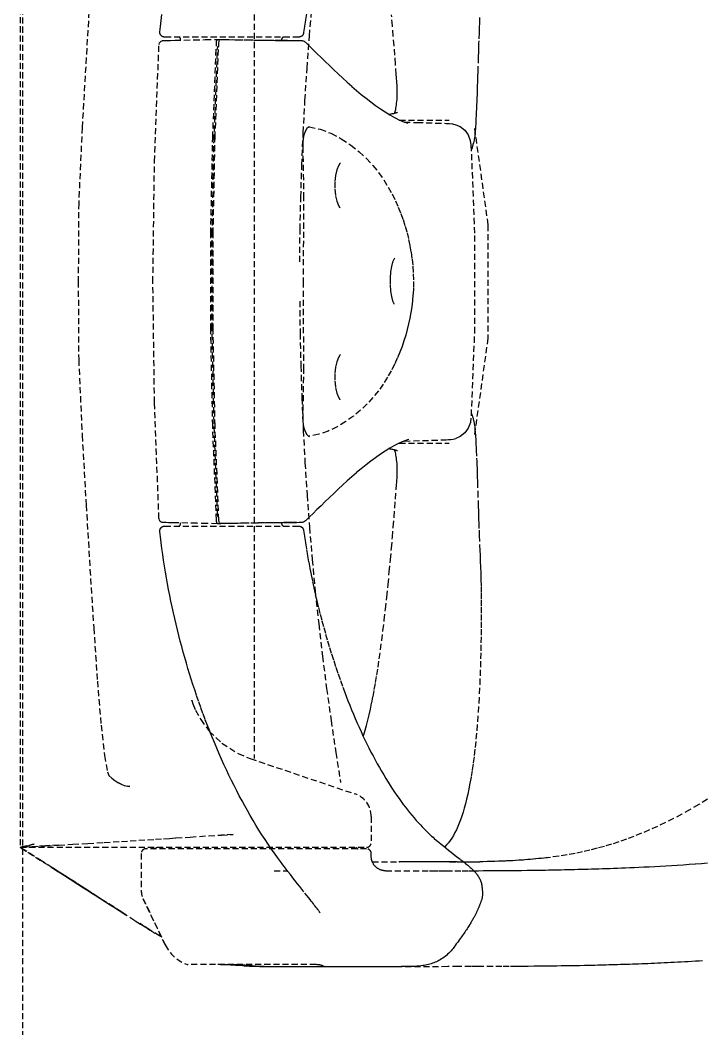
# Model space of a CAD drawing. Header units: millimetres. Extents: x 0 to 181737, y 0 to 59400.
# Drawn here: x 114964.3 to 115106.6, y 31051.6 to 31262 of the extents above; entities that cross this region are included whole.
import ezdxf

# ---------------------------------------------------------------- set-up
doc = ezdxf.new("R2010")
doc.units = ezdxf.units.MM
doc.header["$LTSCALE"] = 0.2
doc.linetypes.add('HIDDEN', pattern=[9.525, 6.35, -3.175])
doc.layers.add('A_什器', color=9, linetype='HIDDEN')

msp = doc.modelspace()

# ---------------------------------------------------------------- linework, layer by layer
at = {"layer": 'A_什器'}
for points in [[(114964.8, 31655), (114964.8, 29405), (117014.8, 29405), (117014.8, 31655)], [(114964.32, 31325.51), (114964.32, 31089.47)], [(115022.65, 31211.59), (115022.73, 31218.33), (115022.88, 31225.07), (115023.1, 31231.81), (115023.39, 31238.54), (115023.75, 31245.28), (115024.18, 31252.02), (115024.68, 31258.75), (115025.26, 31265.48), (115025.9, 31272.2), (115026.62, 31278.92), (115027.4, 31285.63), (115028.26, 31292.33), (115029.19, 31299.03), (115030.19, 31305.72), (115031.19, 31312.01)], [(115013.12, 31307), (115013.12, 31107.99)], [(114978.89, 31267.56), (114978.1, 31254.19), (114977.25, 31239.64), (114976.53, 31223.87), (114976.44, 31207.49), (114976.53, 31191.18), (114977.25, 31175.4), (114978.09, 31160.85), (114978.89, 31147.47), (114979.67, 31135.25), (114980.43, 31124.16), (114981.2, 31114.96), (114981.92, 31108.66), (114982.54, 31105.22), (114982.83, 31104.44), (114983.45, 31103.9), (114984.07, 31103.41), (114984.72, 31102.99), (114985.38, 31102.65), (114984.72, 31102.99)], [(115024.05, 31263.34), (115023.84, 31262.01), (115023.64, 31260.67), (115023.46, 31259.36), (115023.45, 31259.33), (115023.44, 31259.28), (115023.43, 31259.23), (115023.42, 31259.18), (115023.4, 31259.13), (115023.38, 31259.08), (115023.36, 31259.03), (115023.33, 31258.99), (115023.3, 31258.94), (115023.27, 31258.9), (115023.24, 31258.86), (115023.21, 31258.82), (115023.17, 31258.78), (115023.13, 31258.75), (115023.09, 31258.71), (115023.05, 31258.68), (115023.01, 31258.65), (115022.96, 31258.63), (115022.92, 31258.6), (115022.87, 31258.58), (115022.82, 31258.56), (115022.77, 31258.54), (115022.72, 31258.53), (115022.67, 31258.52), (115022.62, 31258.51), (115022.57, 31258.5), (115022.52, 31258.5), (115022.47, 31258.49), (114994.46, 31258.49), (114994.41, 31258.5), (114994.35, 31258.5), (114994.3, 31258.51), (114994.25, 31258.52), (114994.2, 31258.53), (114994.15, 31258.54), (114994.1, 31258.56), (114994.05, 31258.58), (114994, 31258.6), (114993.96, 31258.63), (114993.91, 31258.66), (114993.87, 31258.69), (114993.83, 31258.72), (114993.79, 31258.75), (114993.75, 31258.79), (114993.71, 31258.83), (114993.68, 31258.87), (114993.65, 31258.91), (114993.62, 31258.95), (114993.59, 31259), (114993.57, 31259.05), (114993.54, 31259.09), (114993.52, 31259.14), (114993.51, 31259.19), (114993.49, 31259.24), (114993.48, 31259.29), (114993.47, 31259.34), (114993.46, 31259.4), (114993.46, 31259.45), (114993.46, 31259.5), (114993.46, 31259.55), (114993.46, 31259.61), (114993.59, 31260.7), (114993.74, 31261.93), (114993.9, 31263.17)], [(115042.86, 31250.06), (115042.81, 31250.66), (115042.64, 31252.86), (115042.5, 31254.71), (115042.35, 31256.65), (115042.18, 31258.69), (115042, 31260.84), (115041.81, 31263.11)], [(115060.19, 31262.56), (115060.15, 31261.51), (115060.11, 31260.44), (115060.07, 31259.38), (115060.01, 31257.72), (115059.99, 31257.15), (115059.96, 31256.46), (115059.93, 31255.39), (115059.9, 31254.34), (115059.8, 31251.28), (115059.77, 31250.24), (115059.74, 31249.22), (115059.71, 31248.24), (115059.68, 31247.32), (115059.65, 31246.48), (115059.62, 31245.71), (115059.59, 31245.01), (115059.56, 31244.35), (115059.53, 31243.74), (115059.48, 31242.63), (115059.45, 31242.06), (115059.43, 31241.49), (115059.4, 31240.92), (115059.37, 31240.36), (115059.33, 31239.8)], [(114993.29, 31158.06), (114992.35, 31182.23), (114992.02, 31207.38), (114992.35, 31232.54), (114993.29, 31256.93)], [(114993.29, 31256.93), (114993.3, 31257), (114993.39, 31257.29), (114993.57, 31257.52), (114993.77, 31257.66), (114993.95, 31257.73), (114994.05, 31257.75), (114994.1, 31257.75), (114994.14, 31257.75), (114994.17, 31257.76), (114994.21, 31257.76), (114994.26, 31257.76), (114994.38, 31257.77), (114994.54, 31257.77), (114995.01, 31257.78), (114995.69, 31257.8), (114996.61, 31257.82), (114998.49, 31257.86), (115000.52, 31257.9), (115002.94, 31257.95), (115005.48, 31257.99)], [(115006.17, 31156.99), (115005.48, 31156.99), (115005.48, 31156.99), (115005.41, 31157.05), (115005.35, 31157.21), (115005.31, 31157.45), (115005.28, 31157.75), (115004.5, 31177.46), (115004.1, 31197.46), (115004.1, 31217.52), (115004.5, 31237.53), (115005.28, 31257.23), (115005.31, 31257.53), (115005.35, 31257.78), (115005.41, 31257.94), (115005.48, 31257.99), (115005.48, 31257.99), (115006.17, 31257.99)], [(115005.75, 31158.44), (115005.63, 31158.44), (115005.58, 31158.49), (115005.55, 31158.63), (115005.53, 31158.83), (115004.77, 31178.11), (115004.39, 31197.68), (115004.39, 31217.31), (115004.77, 31236.88), (115005.53, 31256.16), (115005.55, 31256.36), (115005.58, 31256.5), (115005.63, 31256.54), (115005.75, 31256.54)], [(115021.96, 31157.24), (115021.16, 31157.23), (115020.77, 31157.23), (115020.32, 31157.23), (115019.31, 31157.21), (115018.12, 31157.2), (115016.79, 31157.18), (115015.33, 31157.16), (115013.75, 31157.13), (115012.07, 31157.11), (115010.33, 31157.08), (115008.58, 31157.05), (115005.97, 31157), (115005.88, 31157.1), (115005.81, 31157.37), (115005.77, 31157.76), (115004.99, 31177.46), (115004.59, 31197.46), (115004.59, 31217.52), (115004.99, 31237.52), (115005.77, 31257.22), (115005.81, 31257.62), (115005.88, 31257.89), (115005.97, 31257.98), (115006.66, 31257.98), (115009.18, 31257.94), (115011.66, 31257.9), (115013.95, 31257.87), (115015.95, 31257.84), (115017.52, 31257.82), (115018.6, 31257.81), (115019.1, 31257.81), (115019.14, 31257.81)], [(115005.75, 31256.54), (115005.63, 31256.54)], [(115005.97, 31257.98), (115007.75, 31257.95), (115009.55, 31257.92), (115011.34, 31257.89), (115013.09, 31257.87), (115014.75, 31257.84), (115016.29, 31257.82), (115017.7, 31257.8), (115018.97, 31257.78), (115019.94, 31257.77), (115020.6, 31257.76), (115021.24, 31257.75), (115021.97, 31257.75)], [(115018.88, 31257.85), (115020.11, 31257.83), (115021.36, 31257.8), (115022.13, 31257.78), (115022.58, 31257.77), (115022.79, 31257.76), (115022.9, 31257.76), (115022.96, 31257.75), (115022.99, 31257.75), (115023.01, 31257.75), (115023.04, 31257.75), (115023.07, 31257.75), (115023.1, 31257.74), (115023.16, 31257.74), (115023.26, 31257.72), (115023.4, 31257.68), (115023.55, 31257.61), (115023.7, 31257.52), (115023.85, 31257.4)], [(115023.85, 31257.4), (115023.97, 31257.28), (115024.69, 31256.59), (115025.45, 31255.84), (115026.25, 31255.06), (115027.1, 31254.24), (115027.97, 31253.39), (115028.86, 31252.53), (115029.76, 31251.66), (115030.69, 31250.79), (115031.63, 31249.91), (115032.57, 31249.05), (115033.54, 31248.2), (115034.52, 31247.35), (115035.5, 31246.53), (115036.5, 31245.73), (115037.49, 31244.96), (115038.49, 31244.22), (115039.49, 31243.52), (115040.48, 31242.86), (115041.46, 31242.25), (115042.45, 31241.69), (115043.44, 31241.19), (115044.38, 31240.79), (115045.19, 31240.52)], [(115042.88, 31249.74), (115042.86, 31250.06)], [(115042.97, 31248.22), (115042.96, 31248.53), (115042.94, 31248.85), (115042.92, 31249.15), (115042.9, 31249.45), (115042.88, 31249.74)], [(115043.02, 31246.93), (115043.01, 31247.14), (115043, 31247.47), (115042.99, 31247.83), (115042.97, 31248.22)], [(115042.46, 31242.63), (115042.5, 31242.74), (115042.56, 31242.94), (115042.62, 31243.16), (115042.68, 31243.41), (115042.74, 31243.68), (115042.79, 31243.98), (115042.84, 31244.3), (115042.88, 31244.65), (115042.92, 31245.03), (115042.96, 31245.44), (115042.98, 31245.88), (115043, 31246.35), (115043.01, 31246.85), (115043.02, 31247.3)], [(115041.23, 31242.4), (115041.29, 31242.41), (115041.53, 31242.44), (115041.74, 31242.48), (115041.93, 31242.52), (115042.11, 31242.55), (115042.27, 31242.58), (115042.41, 31242.62), (115042.53, 31242.65), (115042.65, 31242.67), (115042.75, 31242.7), (115042.83, 31242.73)], [(115042.83, 31242.73), (115042.9, 31242.75)], [(115042.9, 31242.75), (115042.91, 31242.75), (115042.96, 31242.77), (115043.01, 31242.78), (115043.04, 31242.8), (115043.07, 31242.81), (115043.08, 31242.81), (115043.09, 31242.81)], [(115043.43, 31241.19), (115053.83, 31241.19)], [(115024.69, 31239.78), (115024.47, 31239.73), (115024.13, 31239.43), (115023.78, 31238.8), (115023.47, 31237.84), (115023.3, 31236.67), (115023.29, 31235.64)], [(115024.64, 31239.77), (115026.9, 31239.28), (115029.17, 31238.42), (115031.33, 31237.28), (115033.31, 31235.96), (115035.05, 31234.58), (115036.58, 31233.16), (115037.93, 31231.7), (115039.12, 31230.21), (115040.18, 31228.71), (115041.1, 31227.21), (115041.91, 31225.76), (115042.61, 31224.36), (115043.22, 31223.02), (115043.75, 31221.71), (115044.22, 31220.41), (115044.65, 31219.07), (115045.04, 31217.68), (115045.37, 31216.29), (115045.65, 31214.94), (115045.89, 31213.59), (115046.09, 31212.18), (115046.25, 31210.67), (115046.35, 31209.1), (115046.39, 31207.49), (115046.36, 31206.13), (115046.29, 31204.77), (115046.17, 31203.46), (115046.02, 31202.23), (115045.84, 31201.05), (115045.62, 31199.89), (115045.37, 31198.7), (115045.09, 31197.49), (115044.76, 31196.31), (115044.4, 31195.13), (115044, 31193.94), (115043.54, 31192.74), (115043.02, 31191.51), (115042.42, 31190.23), (115041.74, 31188.9), (115040.96, 31187.53), (115040.07, 31186.12), (115039.07, 31184.7), (115037.94, 31183.31), (115036.71, 31181.96), (115035.36, 31180.68), (115033.88, 31179.45), (115032.26, 31178.29), (115030.49, 31177.22), (115028.59, 31176.31), (115026.62, 31175.63), (115024.64, 31175.22)], [(115044.46, 31240.76), (115047.14, 31240.68), (115053.23, 31240.49)], [(115053.23, 31240.49), (115053.85, 31240.46), (115054.51, 31240.37), (115055.23, 31240.2)], [(115055.23, 31240.19), (115055.23, 31240.2)], [(115055.23, 31240.19), (115056.15, 31239.8), (115057.11, 31239.05), (115057.82, 31238.07), (115058.25, 31236.94), (115058.39, 31235.99)], [(115059.31, 31239.45), (115059.28, 31239.08), (115059.25, 31238.73), (115059.22, 31238.4), (115059.19, 31238.09), (115059.16, 31237.79), (115059.12, 31237.5), (115059.08, 31237.22), (115059.03, 31236.95), (115058.98, 31236.69), (115058.92, 31236.44), (115058.92, 31236.43)], [(115059.12, 31239.43), (115061.91, 31219.29), (115061.91, 31195.69), (115059.12, 31175.56)], [(115059.33, 31239.8), (115059.31, 31239.45)], [(115023.29, 31235.64), (115023.47, 31225.51), (115023.41, 31215.96), (115023.34, 31207.49), (115023.45, 31189.5), (115023.29, 31179.35)], [(115058.39, 31235.99), (115059.15, 31217.09), (115059.15, 31197.92), (115058.39, 31179)], [(115058.72, 31235.74), (115058.61, 31235.39), (115058.5, 31235.06), (115058.44, 31234.88)], [(115058.72, 31235.74), (115058.76, 31235.87), (115058.81, 31236.02), (115058.86, 31236.18), (115058.9, 31236.34), (115058.9, 31236.34)], [(115058.92, 31236.43), (115058.9, 31236.34)], [(115031.18, 31232.25), (115031.02, 31232.11), (115030.72, 31231.63), (115030.4, 31230.78), (115030.14, 31229.62), (115029.99, 31228.24), (115029.99, 31226.78), (115030.13, 31225.4), (115030.39, 31224.23), (115030.71, 31223.37), (115031.02, 31222.88), (115031.05, 31222.84)], [(115042.44, 31212.38), (115042.43, 31212.37), (115042.26, 31212.11), (115042.02, 31211.53), (115041.78, 31210.64), (115041.6, 31209.5), (115041.5, 31208.19), (115041.5, 31206.83), (115041.6, 31205.52), (115041.78, 31204.37), (115042.01, 31203.48), (115042.26, 31202.89), (115042.3, 31202.81)], [(115022.65, 31203.4), (115022.73, 31196.66), (115022.88, 31189.92), (115023.1, 31183.18), (115023.39, 31176.44), (115023.75, 31169.71), (115024.18, 31162.97), (115024.68, 31156.24), (115025.26, 31149.51), (115025.9, 31142.79), (115026.62, 31136.07), (115027.4, 31129.36), (115028.26, 31122.65), (115029.19, 31115.96), (115030.19, 31109.27), (115031.19, 31102.98)], [(115031.18, 31192.25), (115031.02, 31192.11), (115030.72, 31191.63), (115030.4, 31190.78), (115030.14, 31189.62), (115029.99, 31188.24), (115029.99, 31186.78), (115030.13, 31185.4), (115030.39, 31184.23), (115030.71, 31183.37), (115031.02, 31182.88), (115031.05, 31182.84)], [(115023.29, 31179.35), (115023.3, 31178.33), (115023.47, 31177.16), (115023.77, 31176.2), (115024.13, 31175.57), (115024.47, 31175.26), (115024.69, 31175.21)], [(115058.39, 31179), (115058.26, 31178.07), (115057.83, 31176.93), (115057.12, 31175.95), (115056.16, 31175.19), (115055.23, 31174.79)], [(115058.44, 31180.11), (115058.52, 31179.87), (115058.61, 31179.6), (115058.72, 31179.25), (115058.76, 31179.12), (115058.81, 31178.97), (115058.86, 31178.81), (115058.9, 31178.64), (115058.9, 31178.64), (115058.92, 31178.56)], [(115058.92, 31178.56), (115058.92, 31178.54), (115058.98, 31178.3), (115059.03, 31178.03), (115059.08, 31177.76), (115059.12, 31177.49), (115059.16, 31177.2), (115059.19, 31176.9), (115059.22, 31176.58), (115059.25, 31176.25), (115059.28, 31175.9), (115059.31, 31175.54)], [(115045.45, 31174.53), (115045.14, 31174.45), (115044.36, 31174.19), (115043.42, 31173.79), (115042.43, 31173.29), (115041.45, 31172.73), (115040.47, 31172.12), (115039.48, 31171.46), (115038.48, 31170.76), (115037.48, 31170.02), (115036.49, 31169.25), (115035.49, 31168.45), (115034.51, 31167.63), (115033.53, 31166.78), (115032.56, 31165.93), (115031.62, 31165.07), (115030.68, 31164.2), (115029.76, 31163.32), (115028.85, 31162.45), (115027.96, 31161.59), (115027.1, 31160.75), (115026.25, 31159.93), (115025.44, 31159.15), (115024.69, 31158.4), (115023.97, 31157.71), (115023.85, 31157.59)], [(115044.46, 31174.22), (115053.23, 31174.49)], [(115059.33, 31175.19), (115059.37, 31174.63), (115059.4, 31174.07), (115059.43, 31173.5), (115059.45, 31172.93), (115059.48, 31172.36), (115059.56, 31170.64), (115059.59, 31169.98), (115059.62, 31169.27), (115059.65, 31168.51), (115059.68, 31167.67), (115059.71, 31166.75), (115059.74, 31165.77), (115059.8, 31163.7), (115059.9, 31160.65), (115059.93, 31159.6), (115059.96, 31158.52), (115059.99, 31157.83), (115060.01, 31157.27), (115060.07, 31155.61), (115060.11, 31154.54), (115060.19, 31152.42), (115060.23, 31151.44), (115060.28, 31150.36), (115060.33, 31149.19), (115060.38, 31147.94), (115060.43, 31146.65), (115060.46, 31145.31), (115060.49, 31143.92), (115060.52, 31142.5), (115060.53, 31141.05), (115060.54, 31139.57), (115060.54, 31138.07), (115060.53, 31136.54), (115060.52, 31134.98), (115060.5, 31133.38), (115060.47, 31131.74), (115060.44, 31130.06), (115060.39, 31128.33), (115060.33, 31126.54), (115060.26, 31124.67), (115060.18, 31122.74), (115060.08, 31120.79), (115059.97, 31118.85), (115059.84, 31116.94), (115059.7, 31115.08), (115059.55, 31113.29), (115059.39, 31111.57), (115059.21, 31109.93), (115059.03, 31108.39), (115058.83, 31106.91), (115058.62, 31105.5), (115058.41, 31104.15), (115058.18, 31102.89), (115057.95, 31101.7), (115057.72, 31100.59), (115057.48, 31099.54), (115057.23, 31098.57), (115056.99, 31097.66), (115056.73, 31096.8), (115056.48, 31095.99), (115056.21, 31095.23), (115055.93, 31094.51), (115055.65, 31093.82), (115055.36, 31093.17), (115055.05, 31092.56), (115054.73, 31091.98), (115054.39, 31091.43), (115054.04, 31090.91), (115053.68, 31090.43), (115053.31, 31089.99), (115052.92, 31089.58), (115052.89, 31089.54)], [(115053.23, 31174.49), (115053.69, 31174.52), (115054.17, 31174.57), (115054.68, 31174.65), (115055.23, 31174.79)], [(115055.23, 31174.79), (115055.23, 31174.79)], [(115059.31, 31175.54), (115059.33, 31175.19)], [(115042.83, 31172.26), (115042.75, 31172.29), (115042.65, 31172.31), (115042.53, 31172.34), (115042.41, 31172.37), (115042.27, 31172.4), (115042.11, 31172.44), (115041.93, 31172.47), (115041.74, 31172.51), (115041.53, 31172.54), (115041.29, 31172.58), (115041.23, 31172.59)], [(115043.02, 31167.68), (115043.01, 31168.14), (115043, 31168.64), (115042.98, 31169.11), (115042.96, 31169.55), (115042.92, 31169.96), (115042.88, 31170.34), (115042.84, 31170.69), (115042.79, 31171.01), (115042.74, 31171.3), (115042.68, 31171.58), (115042.62, 31171.82), (115042.56, 31172.05), (115042.5, 31172.24), (115042.46, 31172.36)], [(115042.9, 31172.24), (115042.83, 31172.26)], [(115043.09, 31172.17), (115043.09, 31172.17), (115043.08, 31172.18), (115043.07, 31172.18), (115043.04, 31172.19), (115043.01, 31172.2), (115042.96, 31172.22), (115042.91, 31172.24), (115042.9, 31172.24)], [(115043.43, 31173.79), (115053.83, 31173.79)], [(115042.97, 31166.77), (115042.99, 31167.16), (115043, 31167.52), (115043.01, 31167.85), (115043.02, 31168.05)], [(115042.88, 31165.24), (115042.9, 31165.53), (115042.92, 31165.83), (115042.94, 31166.14), (115042.96, 31166.45), (115042.97, 31166.77)], [(115035.9, 31112.65), (115036, 31112.96), (115036.28, 31113.91), (115036.56, 31114.93), (115036.84, 31116), (115037.12, 31117.14), (115037.39, 31118.34), (115037.67, 31119.62), (115037.95, 31120.97), (115038.22, 31122.39), (115038.48, 31123.86), (115038.74, 31125.41), (115038.99, 31127.05), (115039.25, 31128.81), (115039.51, 31130.67), (115039.76, 31132.62), (115040.02, 31134.67), (115040.28, 31136.85), (115040.54, 31139.18), (115040.82, 31141.7), (115041.09, 31144.33), (115041.35, 31146.96), (115041.59, 31149.49), (115041.81, 31151.88), (115042, 31154.15), (115042.18, 31156.3), (115042.35, 31158.34), (115042.5, 31160.28), (115042.64, 31162.12), (115042.81, 31164.33), (115042.86, 31164.93)], [(115042.86, 31164.93), (115042.88, 31165.24)], [(115005.48, 31156.99), (115003.33, 31157.03), (115001.18, 31157.07), (114999.32, 31157.11), (114996.97, 31157.16), (114995.9, 31157.18), (114995.25, 31157.2), (114994.77, 31157.21), (114994.51, 31157.22), (114994.32, 31157.22), (114994.22, 31157.23), (114994.19, 31157.23), (114994.15, 31157.23), (114994.12, 31157.23), (114994.09, 31157.24), (114994.04, 31157.24), (114993.94, 31157.26), (114993.76, 31157.33), (114993.55, 31157.48), (114993.39, 31157.71), (114993.3, 31158), (114993.29, 31158.06)], [(115005.75, 31158.45), (115005.63, 31158.44)], [(115019.14, 31157.18), (115019.1, 31157.18), (115018.6, 31157.18), (115017.52, 31157.17), (115015.95, 31157.15), (115013.95, 31157.12), (115011.66, 31157.09), (115009.18, 31157.05), (115006.66, 31157), (115005.97, 31157)], [(115023.85, 31157.59), (115023.81, 31157.56), (115023.64, 31157.43), (115023.47, 31157.34), (115023.3, 31157.28), (115023.18, 31157.26), (115023.11, 31157.25), (115023.07, 31157.24), (115023.04, 31157.24), (115023.02, 31157.24), (115022.99, 31157.24), (115022.97, 31157.23), (115022.94, 31157.23), (115022.87, 31157.23), (115022.76, 31157.23), (115022.55, 31157.22), (115021.99, 31157.2), (115020.63, 31157.17), (115018.88, 31157.14)], [(115018.65, 31086.5), (115018.01, 31087.36), (115017.37, 31088.26), (115016.72, 31089.19), (115016.07, 31090.14), (115015.42, 31091.11), (115014.78, 31092.1), (115014.15, 31093.1), (115013.53, 31094.1), (115012.93, 31095.11), (115012.33, 31096.12), (115011.75, 31097.14), (115011.18, 31098.17), (115010.61, 31099.2), (115010.05, 31100.25), (115009.5, 31101.3), (115008.96, 31102.36), (115008.43, 31103.43), (115007.89, 31104.52), (115007.37, 31105.62), (115006.85, 31106.74), (115006.34, 31107.87), (115005.83, 31109.01), (115005.33, 31110.16), (115004.84, 31111.32), (115004.35, 31112.5), (115003.87, 31113.7), (115003.4, 31114.91), (115002.92, 31116.14), (115002.46, 31117.39), (115002, 31118.65), (115001.55, 31119.94), (115001.1, 31121.23), (115000.74, 31122.31), (115000.38, 31123.42), (115000.02, 31124.53), (114999.68, 31125.65), (114999.33, 31126.77), (114999, 31127.91), (114998.67, 31129.05), (114998.35, 31130.2), (114998.03, 31131.36), (114997.73, 31132.52), (114997.42, 31133.69), (114997.13, 31134.87), (114996.85, 31136.05), (114996.57, 31137.24), (114996.3, 31138.43), (114996.04, 31139.63), (114995.78, 31140.83), (114995.54, 31142.03), (114995.3, 31143.24), (114995.08, 31144.46), (114994.86, 31145.68), (114994.65, 31146.9), (114994.45, 31148.13), (114994.26, 31149.36), (114994.08, 31150.59), (114993.9, 31151.82), (114993.74, 31153.05), (114993.59, 31154.28), (114993.46, 31155.38), (114993.46, 31155.43), (114993.46, 31155.48), (114993.46, 31155.54), (114993.46, 31155.59), (114993.47, 31155.64), (114993.48, 31155.69), (114993.49, 31155.74), (114993.51, 31155.8), (114993.52, 31155.84), (114993.54, 31155.89), (114993.57, 31155.94), (114993.59, 31155.99), (114993.62, 31156.03), (114993.65, 31156.08), (114993.68, 31156.12), (114993.71, 31156.16), (114993.75, 31156.2), (114993.79, 31156.23), (114993.83, 31156.27), (114993.87, 31156.3), (114993.91, 31156.33), (114993.96, 31156.36), (114994, 31156.38), (114994.05, 31156.4), (114994.1, 31156.43), (114994.15, 31156.44), (114994.2, 31156.46), (114994.25, 31156.47), (114994.3, 31156.48), (114994.35, 31156.49), (114994.41, 31156.49), (114994.46, 31156.49), (115022.47, 31156.49), (115022.52, 31156.49), (115022.57, 31156.49), (115022.62, 31156.48), (115022.67, 31156.47), (115022.73, 31156.46), (115022.77, 31156.44), (115022.82, 31156.43), (115022.87, 31156.41), (115022.92, 31156.38), (115022.96, 31156.36), (115023.01, 31156.33), (115023.05, 31156.3), (115023.09, 31156.27), (115023.13, 31156.24), (115023.17, 31156.2), (115023.21, 31156.17), (115023.24, 31156.13), (115023.27, 31156.09), (115023.3, 31156.04), (115023.33, 31156), (115023.36, 31155.95), (115023.38, 31155.91), (115023.4, 31155.86), (115023.42, 31155.81), (115023.43, 31155.76), (115023.44, 31155.71), (115023.45, 31155.66), (115023.46, 31155.63), (115023.64, 31154.31), (115023.84, 31152.98), (115024.05, 31151.64), (115024.28, 31150.31), (115024.52, 31148.98), (115024.77, 31147.64), (115025.03, 31146.3), (115025.31, 31144.95), (115025.6, 31143.59), (115025.91, 31142.23), (115026.23, 31140.87), (115026.57, 31139.5), (115026.92, 31138.12), (115027.28, 31136.74), (115027.66, 31135.36), (115028.05, 31133.98), (115028.46, 31132.59), (115028.87, 31131.2), (115029.3, 31129.82), (115029.75, 31128.43), (115030.21, 31127.04), (115030.67, 31125.66), (115031.16, 31124.28), (115031.64, 31122.92), (115032, 31121.96), (115032.36, 31121), (115032.72, 31120.05), (115033.09, 31119.11), (115033.47, 31118.17), (115033.86, 31117.25), (115034.24, 31116.33), (115034.64, 31115.42), (115035.04, 31114.53), (115035.44, 31113.64), (115035.85, 31112.76), (115036.26, 31111.9), (115036.67, 31111.05), (115037.09, 31110.21), (115037.52, 31109.37), (115037.95, 31108.55), (115038.38, 31107.73), (115038.83, 31106.93), (115039.27, 31106.14), (115039.72, 31105.36), (115040.17, 31104.59), (115040.62, 31103.84), (115041.08, 31103.09), (115041.54, 31102.36), (115042, 31101.65), (115042.46, 31100.96), (115042.92, 31100.29), (115043.37, 31099.65), (115043.82, 31099.03), (115044.26, 31098.43), (115044.7, 31097.85), (115045.13, 31097.28), (115045.58, 31096.73), (115046.03, 31096.18), (115046.5, 31095.63), (115046.98, 31095.08), (115047.49, 31094.52)], [(115000.16, 31120.11), (115000.14, 31120.21), (115000.16, 31120.13), (115000.38, 31119.43), (115000.93, 31118.1), (115001.99, 31116.14), (115003.8, 31113.68), (115006.43, 31111.18), (115009.8, 31109.05), (115012.34, 31107.99)], [(115012.34, 31107.99), (115034.18, 31100.64)], [(114982.54, 31105.22), (114982.83, 31104.44)], [(114985.38, 31102.65), (114986.05, 31102.4), (114986.75, 31102.24), (114987.22, 31102.2), (114986.75, 31102.24)], [(114987.22, 31102.2), (114987.23, 31102.2), (114987.22, 31102.2)], [(115107.74, 31099.5), (115105.93, 31098.4), (115104.15, 31097.37), (115102.39, 31096.4), (115100.66, 31095.49), (115098.96, 31094.64), (115097.28, 31093.85), (115095.63, 31093.11), (115094, 31092.42), (115092.4, 31091.78), (115090.82, 31091.19), (115089.26, 31090.64), (115087.73, 31090.15), (115086.22, 31089.69), (115084.72, 31089.28), (115083.22, 31088.9), (115081.69, 31088.55), (115080.11, 31088.22), (115078.47, 31087.92), (115076.76, 31087.65), (115074.98, 31087.4), (115073.13, 31087.18), (115071.2, 31086.99), (115069.18, 31086.83), (115067.08, 31086.7), (115064.89, 31086.6), (115062.61, 31086.52), (115060.25, 31086.48)], [(115047.49, 31094.52), (115047.84, 31094.15), (115048.19, 31093.77), (115048.54, 31093.41), (115048.89, 31093.07), (115049.22, 31092.74), (115049.55, 31092.42), (115049.87, 31092.13), (115050.17, 31091.85), (115050.47, 31091.58), (115050.72, 31091.36)], [(114972.34, 31089.95), (114969.6, 31089.79), (114966.82, 31089.62), (114964.46, 31089.5), (114966.82, 31089.62), (114969.6, 31089.79), (114972.34, 31089.95), (114975.29, 31090.12), (114978.45, 31090.3), (114981.82, 31090.5), (114985.44, 31090.72), (114987.25, 31090.84), (114989.05, 31090.95), (114990.91, 31091.07), (114992.53, 31091.17), (114994.2, 31091.28), (114995.5, 31091.36), (114996.83, 31091.45), (114999.81, 31091.64), (115003.65, 31091.9), (115006.33, 31092.04), (115008.79, 31092.14), (115006.33, 31092.04)], [(114992.53, 31091.17), (114994.2, 31091.28), (114995.5, 31091.36), (114996.83, 31091.45), (114999.81, 31091.64), (115003.65, 31091.9)], [(114965.73, 31089.81), (114965.07, 31089.65), (114964.32, 31089.47), (114965.07, 31089.65), (114965.73, 31089.81), (114966.34, 31089.95), (114966.84, 31090.07), (114967.24, 31090.16), (114966.84, 31090.07), (114966.34, 31089.95)], [(114975.29, 31090.12), (114978.45, 31090.3), (114981.82, 31090.5), (114985.44, 31090.72), (114987.25, 31090.84), (114989.05, 31090.95)], [(115050.72, 31091.36), (115051.13, 31091), (115051.66, 31090.56), (115052.17, 31090.13), (115052.69, 31089.7), (115053.21, 31089.28), (115053.73, 31088.87), (115054.23, 31088.48), (115054.69, 31088.12), (115055.12, 31087.79), (115056.18, 31086.97), (115056.48, 31086.74), (115056.76, 31086.52), (115057.03, 31086.31), (115057.27, 31086.12), (115057.49, 31085.93), (115057.7, 31085.76), (115057.9, 31085.6), (115058.08, 31085.44), (115058.25, 31085.29), (115058.41, 31085.14), (115058.57, 31085), (115058.71, 31084.86), (115058.85, 31084.72), (115058.99, 31084.58), (115059.12, 31084.44), (115059.24, 31084.3), (115059.37, 31084.16), (115059.49, 31084.02), (115059.6, 31083.87), (115059.71, 31083.72), (115059.82, 31083.57), (115059.93, 31083.41), (115060.03, 31083.24), (115060.12, 31083.08), (115060.21, 31082.91), (115060.29, 31082.73), (115060.36, 31082.55), (115060.43, 31082.36), (115060.5, 31082.17), (115060.55, 31081.98), (115060.6, 31081.78), (115060.63, 31081.57), (115060.65, 31081.49), (115060.66, 31081.38), (115060.67, 31081.29), (115060.68, 31081.2), (115060.7, 31081.12), (115060.71, 31081.03), (115060.71, 31080.95), (115060.72, 31080.86), (115060.73, 31080.78), (115060.74, 31080.7), (115060.75, 31080.61), (115060.75, 31080.53), (115060.76, 31080.44), (115060.77, 31080.36), (115060.77, 31080.27), (115060.78, 31080.18), (115060.78, 31080.09), (115060.79, 31080), (115060.79, 31079.95)], [(114964.34, 31089.5), (114964.32, 31089.49), (115036.58, 31089.49)], [(114965.92, 31088.47), (114971.13, 31085.15), (114972.26, 31084.43), (114971.13, 31085.15), (114968.95, 31086.54), (114964.47, 31089.4), (114966.06, 31088.38)], [(114964.77, 31089.58), (114964.83, 31089.59), (114964.83, 31089.58), (114964.75, 31089.57)], [(115026.91, 31075.82), (115026.91, 31075.83), (115026.9, 31075.84), (115026.89, 31075.85), (115026.87, 31075.88), (115026.85, 31075.91), (115026.83, 31075.94), (115026.79, 31075.99), (115026.75, 31076.05), (115026.7, 31076.12), (115026.64, 31076.21), (115026.57, 31076.31), (115026.48, 31076.42), (115026.39, 31076.55), (115026.28, 31076.7), (115026.16, 31076.86), (115026.02, 31077.04), (115025.86, 31077.24), (115025.69, 31077.46), (115025.51, 31077.7), (115025.3, 31077.96), (115025.06, 31078.26), (115024.81, 31078.58), (115024.53, 31078.93), (115023.5, 31080.22), (115023.09, 31080.73), (115022.66, 31081.29), (115022.19, 31081.88), (115021.71, 31082.49), (115021.21, 31083.13), (115020.7, 31083.79), (115020.19, 31084.46), (115019.67, 31085.14), (115019.16, 31085.82), (115018.65, 31086.5)], [(115037.79, 31086.49), (115043.55, 31086.49)], [(115054.09, 31086.44), (115052.73, 31086.45), (115051.91, 31086.45), (115050.78, 31086.46), (115049.59, 31086.47), (115049.28, 31086.47), (115048.66, 31086.47), (115047.01, 31086.48), (115045.95, 31086.49), (115045.21, 31086.49), (115044.43, 31086.49), (115043.32, 31086.49)], [(115053.57, 31086.45), (115052.72, 31086.45), (115052.13, 31086.45), (115051.53, 31086.46), (115047.22, 31086.48), (115046.59, 31086.48), (115045.95, 31086.49), (115045.32, 31086.49), (115044.69, 31086.49), (115044.02, 31086.49)], [(115049.72, 31084.59), (115052.01, 31084.6), (115053.29, 31084.6), (115055.03, 31084.6), (115056.56, 31084.61), (115057.95, 31084.61), (115058.94, 31084.62), (115059.95, 31084.62), (115061, 31084.63), (115062.07, 31084.63), (115063.16, 31084.64), (115064.28, 31084.65), (115065.41, 31084.66), (115066.56, 31084.67), (115067.73, 31084.68), (115068.92, 31084.69), (115070.14, 31084.71), (115070.76, 31084.72), (115071.38, 31084.72), (115072.01, 31084.73), (115072.64, 31084.74), (115073.28, 31084.75), (115073.92, 31084.76), (115074.57, 31084.77), (115075.22, 31084.78), (115075.88, 31084.8), (115076.55, 31084.81), (115077.22, 31084.82), (115077.89, 31084.84), (115078.57, 31084.85), (115079.26, 31084.87), (115079.96, 31084.88), (115080.66, 31084.9), (115081.37, 31084.92), (115082.09, 31084.94), (115082.82, 31084.96), (115083.56, 31084.98), (115084.3, 31085), (115085.05, 31085.02), (115085.8, 31085.05), (115086.56, 31085.07), (115087.34, 31085.1), (115088.13, 31085.13), (115088.95, 31085.16), (115089.78, 31085.19), (115090.64, 31085.22), (115091.52, 31085.26), (115092.44, 31085.3), (115093.43, 31085.34), (115094.49, 31085.39), (115095.59, 31085.45), (115096.72, 31085.51), (115097.87, 31085.57), (115099.04, 31085.63), (115100.23, 31085.7), (115101.44, 31085.78), (115102.68, 31085.86), (115103.93, 31085.95), (115105.21, 31086.04), (115106.5, 31086.13), (115107.82, 31086.24)], [(115055.49, 31086.44), (115054.62, 31086.44), (115053.57, 31086.45)], [(115053.93, 31086.45), (115055.49, 31086.44), (115056.76, 31086.44), (115057.97, 31086.45), (115059.1, 31086.46), (115059.49, 31086.46), (115059.87, 31086.47), (115060.25, 31086.48)], [(115074.62, 31087.38), (115074.11, 31087.31), (115073.58, 31087.25), (115073.05, 31087.19), (115072.5, 31087.13), (115071.95, 31087.08), (115071.38, 31087.02), (115070.81, 31086.97), (115070.22, 31086.92), (115069.62, 31086.88), (115069.01, 31086.83), (115068.35, 31086.79), (115067.68, 31086.74), (115067, 31086.7), (115066.3, 31086.67), (115065.58, 31086.63), (115064.85, 31086.6), (115064.1, 31086.57), (115063.34, 31086.55), (115062.56, 31086.53), (115061.76, 31086.51), (115060.94, 31086.49), (115060.25, 31086.48)], [(114979.28, 31079.96), (114977.54, 31081.07), (114973.56, 31083.6), (114972.26, 31084.43), (114973.56, 31083.6), (114977.54, 31081.07), (114979.28, 31079.96), (114981.21, 31078.72), (114983.36, 31077.34), (114985.57, 31075.92), (114988.33, 31074.16), (114990.75, 31072.67), (114992.93, 31071.4), (114993.71, 31071)], [(114978.75, 31080.29), (114976.38, 31081.81), (114974.17, 31083.21), (114972.92, 31084.01), (114979.01, 31080.13)], [(114973.56, 31083.6), (114985.52, 31075.98), (114973.56, 31083.6)], [(115017.29, 31084.59), (115020.08, 31084.59)], [(115040.58, 31084.59), (115050.42, 31084.59), (115051.44, 31084.59)], [(115048.23, 31084.59), (115048.77, 31084.59)], [(114974.81, 31082.81), (114974.37, 31083.08)], [(114980.81, 31078.98), (114975.21, 31082.55), (114980.81, 31078.98)], [(114978.15, 31080.67), (114977.49, 31081.1)], [(114978.81, 31080.25), (114978.67, 31080.34)], [(114979.81, 31079.62), (114979.52, 31079.8)], [(114980.42, 31079.23), (114980.41, 31079.23)], [(114980.45, 31079.21), (114980.44, 31079.22)], [(115060.79, 31079.95), (115060.79, 31079.82), (115060.79, 31079.68), (115060.78, 31079.53), (115060.77, 31079.38), (115060.75, 31079.22), (115060.73, 31079.07), (115060.7, 31078.92), (115060.66, 31078.77), (115060.62, 31078.62), (115060.58, 31078.5)], [(114985.51, 31075.96), (114980.96, 31078.89), (114985.51, 31075.96)], [(114981.21, 31078.72), (114983.36, 31077.34), (114985.57, 31075.92), (114988.33, 31074.16), (114990.75, 31072.67), (114992.93, 31071.4)], [(114994.6, 31069.13), (114989.97, 31078.77)], [(115060.58, 31078.5), (115060.54, 31078.4), (115060.5, 31078.27), (115060.46, 31078.15), (115060.42, 31078.03), (115060.37, 31077.91), (115060.33, 31077.79), (115060.28, 31077.67), (115060.24, 31077.56), (115060.19, 31077.44), (115060.14, 31077.32), (115060.1, 31077.2), (115060.05, 31077.08), (115060, 31076.97), (115059.95, 31076.85), (115059.9, 31076.73), (115059.84, 31076.61), (115059.79, 31076.49), (115059.74, 31076.37), (115059.68, 31076.25), (115059.62, 31076.12), (115059.57, 31076), (115059.51, 31075.87), (115059.45, 31075.75), (115059.38, 31075.62), (115059.32, 31075.49), (115059.25, 31075.35), (115059.17, 31075.21), (115059.1, 31075.06), (115059.02, 31074.91), (115058.93, 31074.76), (115058.85, 31074.61), (115058.76, 31074.45), (115058.67, 31074.28), (115058.57, 31074.11), (115058.46, 31073.94), (115058.36, 31073.75), (115058.24, 31073.56), (115058.12, 31073.37), (115057.99, 31073.16), (115057.86, 31072.95), (115057.72, 31072.74), (115057.58, 31072.52), (115057.43, 31072.29), (115057.27, 31072.06), (115057.11, 31071.82), (115056.94, 31071.57), (115056.76, 31071.32), (115056.58, 31071.06), (115056.39, 31070.79), (115056.2, 31070.52), (115056, 31070.24), (115055.78, 31069.95), (115055.56, 31069.65), (115055.33, 31069.33), (115055.08, 31068.99), (115054.65, 31068.42)], [(114984.44, 31076.66), (114986.37, 31075.43), (114984.44, 31076.66)], [(115054.65, 31068.42), (115054.46, 31068.17), (115054.23, 31067.9), (115054, 31067.65), (115053.77, 31067.41), (115053.52, 31067.18), (115053.27, 31066.96), (115053.02, 31066.75), (115052.76, 31066.56), (115052.5, 31066.38), (115052.24, 31066.21), (115051.97, 31066.05), (115051.7, 31065.9), (115051.44, 31065.76), (115051.17, 31065.63), (115050.9, 31065.52), (115050.63, 31065.41), (115050.35, 31065.31), (115050.07, 31065.21), (115049.79, 31065.13), (115049.5, 31065.05), (115049.21, 31064.98), (115048.92, 31064.92), (115048.62, 31064.86), (115048.31, 31064.81), (115048.01, 31064.77), (115047.71, 31064.73), (115047.41, 31064.7), (115047.11, 31064.68), (115046.8, 31064.66), (115046.5, 31064.64), (115046.18, 31064.63), (115045.86, 31064.62), (115045.52, 31064.61), (115045.15, 31064.6), (115044.75, 31064.6), (115044.31, 31064.6), (115043.83, 31064.6), (115043.35, 31064.59), (115015.55, 31064.59)], [(115027.63, 31064.64), (115027.62, 31064.64), (115027.61, 31064.65), (115027.6, 31064.65), (115027.59, 31064.66), (115027.58, 31064.66), (115027.58, 31064.66), (115027.57, 31064.67), (115027.57, 31064.67), (115027.56, 31064.67), (115027.56, 31064.67), (115027.56, 31064.68), (115027.55, 31064.68), (115027.55, 31064.68), (115027.55, 31064.68), (115027.55, 31064.68), (115027.54, 31064.69), (115027.54, 31064.69), (115027.53, 31064.69), (115027.53, 31064.7), (115027.53, 31064.7), (115027.52, 31064.7), (115027.52, 31064.7), (115027.52, 31064.7), (115027.51, 31064.71), (115027.51, 31064.71), (115027.51, 31064.71), (115027.51, 31064.71), (115027.5, 31064.71), (115027.5, 31064.72), (115027.5, 31064.72), (115027.49, 31064.72), (115027.49, 31064.72), (115027.48, 31064.73), (115027.48, 31064.73), (115027.47, 31064.73), (115027.47, 31064.73), (115027.46, 31064.74), (115027.46, 31064.74), (115027.45, 31064.74), (115027.44, 31064.75), (115027.44, 31064.75), (115027.43, 31064.76), (115027.42, 31064.76), (115027.41, 31064.76), (115027.4, 31064.77), (115027.4, 31064.77), (115027.39, 31064.78), (115027.38, 31064.78), (115027.37, 31064.79), (115027.36, 31064.79), (115027.35, 31064.8), (115027.33, 31064.8), (115027.32, 31064.81), (115027.31, 31064.81), (115027.29, 31064.82), (115027.29, 31064.82), (115027.28, 31064.82), (115027.27, 31064.83), (115027.26, 31064.83), (115027.25, 31064.83), (115027.24, 31064.84), (115027.24, 31064.84), (115027.23, 31064.84), (115027.22, 31064.85), (115027.21, 31064.85), (115027.2, 31064.85), (115027.19, 31064.86), (115027.18, 31064.86), (115027.17, 31064.87), (115027.16, 31064.87), (115027.15, 31064.87), (115027.13, 31064.88), (115027.12, 31064.88), (115027.11, 31064.88), (115027.1, 31064.89), (115027.09, 31064.89), (115027.07, 31064.89), (115027.06, 31064.9), (115027.05, 31064.9), (115027.03, 31064.91), (115027.02, 31064.91), (115027.01, 31064.91), (115026.99, 31064.92), (115026.98, 31064.92), (115026.96, 31064.92), (115026.95, 31064.93), (115026.93, 31064.93), (115026.92, 31064.94), (115026.9, 31064.94), (115026.88, 31064.94), (115026.87, 31064.95), (115026.85, 31064.95), (115026.83, 31064.95), (115026.81, 31064.96), (115026.79, 31064.96), (115026.77, 31064.96), (115026.75, 31064.97), (115026.73, 31064.97), (115026.71, 31064.97), (115026.69, 31064.98), (115026.67, 31064.98), (115026.65, 31064.98), (115026.63, 31064.98), (115026.6, 31064.99), (115026.58, 31064.99), (115026.55, 31064.99), (115026.53, 31065), (115026.5, 31065), (115026.4, 31065.01), (115026.29, 31065.01), (115026.17, 31065.02), (115026.05, 31065.02), (114999.33, 31065.02)], [(115014.33, 31064.59), (115013.99, 31064.6), (115013.63, 31064.6), (115013.27, 31064.61), (115012.9, 31064.63), (115012.53, 31064.64), (115012.17, 31064.66), (115011.8, 31064.68), (115011.43, 31064.71), (115011.06, 31064.73), (115010.69, 31064.76), (115009.61, 31064.84), (115009.25, 31064.86), (115008.9, 31064.89), (115008.56, 31064.91), (115008.22, 31064.93), (115007.88, 31064.95), (115007.56, 31064.97), (115007.23, 31064.98), (115006.91, 31064.99), (115006.61, 31065), (115006.35, 31065.01), (115006.09, 31065.01), (115005.82, 31065.02), (115005.57, 31065.02)], [(115015.55, 31064.59), (115015.24, 31064.6), (115014.9, 31064.61), (115014.55, 31064.62), (115014.19, 31064.64), (115013.83, 31064.66), (115013.46, 31064.69), (115013.09, 31064.72), (115012.71, 31064.75), (115011.97, 31064.82), (115011.6, 31064.85), (115011.23, 31064.89), (115010.88, 31064.91), (115010.53, 31064.94), (115010.19, 31064.96), (115009.85, 31064.98), (115009.53, 31065), (115009.27, 31065.01), (115009.01, 31065.01), (115008.75, 31065.02), (115008.5, 31065.02)], [(115106.73, 31065.82), (115105.97, 31065.77), (115105.21, 31065.72), (115104.47, 31065.68), (115103.72, 31065.64), (115102.99, 31065.59), (115102.26, 31065.55), (115101.54, 31065.51), (115100.82, 31065.48), (115100.11, 31065.44), (115099.41, 31065.41), (115098.71, 31065.37), (115098.02, 31065.34), (115097.34, 31065.31), (115096.66, 31065.28), (115095.98, 31065.25), (115095.32, 31065.22), (115094.66, 31065.2), (115094.01, 31065.17), (115093.36, 31065.15), (115092.72, 31065.12), (115092.09, 31065.1), (115091.45, 31065.08), (115090.82, 31065.06), (115090.2, 31065.04), (115089.58, 31065.02), (115088.97, 31065), (115088.36, 31064.98), (115087.76, 31064.96), (115087.16, 31064.95), (115086.57, 31064.93), (115085.99, 31064.92), (115085.41, 31064.9), (115084.83, 31064.89), (115084.26, 31064.87), (115083.7, 31064.86), (115083.15, 31064.85), (115082.6, 31064.84), (115082.07, 31064.82), (115081.02, 31064.8), (115080.02, 31064.78), (115079.06, 31064.77), (115078.13, 31064.75), (115077.21, 31064.74), (115076.32, 31064.72), (115075.43, 31064.71), (115074.56, 31064.7), (115073.69, 31064.69), (115072.84, 31064.68), (115071.58, 31064.67), (115070.34, 31064.66), (115069.12, 31064.65), (115067.93, 31064.64), (115066.38, 31064.63), (115064.86, 31064.62), (115063, 31064.61), (115060.99, 31064.61), (115059.8, 31064.6), (115058.39, 31064.6), (115055.77, 31064.6), (115053.53, 31064.6), (115049.75, 31064.59), (115014.33, 31064.59)], [(115027.83, 31064.59), (115027.8, 31064.6), (115027.77, 31064.6), (115027.74, 31064.6), (115027.71, 31064.61), (115027.68, 31064.62), (115027.65, 31064.63), (115027.62, 31064.64)], [(115027.8, 31064.6), (115027.78, 31064.6), (115027.77, 31064.6), (115027.75, 31064.6), (115027.73, 31064.6), (115027.72, 31064.61), (115027.7, 31064.61), (115027.69, 31064.62), (115027.67, 31064.62), (115027.66, 31064.62), (115027.65, 31064.63), (115027.64, 31064.63)]]:
    msp.add_lwpolyline(points, dxfattribs=at)
for points in [[(114997.81, 31257.85), (114997.81, 31257.99, 0.414214), (114997.31, 31258.49)], [(115019.38, 31258.49, 0.414214), (115018.88, 31257.99), (115018.88, 31257.81)], [(114997.31, 31156.49, 0.414214), (114997.81, 31156.99), (114997.81, 31157.14)], [(115018.88, 31157.18), (115018.88, 31156.99, 0.414214), (115019.38, 31156.49)], [(115034.18, 31100.64, -0.322028), (115037.58, 31095.9), (115037.58, 31090.49)], [(115036.58, 31089.49, 0.414214), (115037.58, 31090.49)], [(115040.58, 31084.59), (115040.46, 31084.6), (115040.34, 31084.6), (115040.23, 31084.62), (115040.11, 31084.63), (115039.99, 31084.65), (115039.88, 31084.68), (115039.76, 31084.71), (115039.65, 31084.74), (115039.54, 31084.78), (115039.43, 31084.82), (115039.32, 31084.87), (115039.21, 31084.92), (115039.11, 31084.98), (115039.01, 31085.04), (115038.91, 31085.1), (115038.81, 31085.17), (115038.72, 31085.24), (115038.63, 31085.32), (115038.54, 31085.4), (115038.45, 31085.48), (115038.37, 31085.56), (115038.29, 31085.65), (115038.22, 31085.74), (115038.15, 31085.84), (115038.08, 31085.94), (115038.02, 31086.04), (115037.96, 31086.14), (115037.9, 31086.24), (115037.85, 31086.35), (115037.8, 31086.46), (115037.76, 31086.57), (115037.72, 31086.68), (115037.69, 31086.79), (115037.66, 31086.91), (115037.64, 31087.02), (115037.62, 31087.14), (115037.6, 31087.26), (115037.59, 31087.37), (115037.58, 31087.49), (115037.58, 31087.59), (115037.58, 31088.19, 0.414214), (115036.58, 31089.19), (114990.58, 31089.19, 0.414214), (114989.58, 31088.19), (114989.58, 31080.5, 0.112349), (114989.97, 31078.77), (114994.6, 31069.13, 0.198996), (114999.16, 31065.05, 0.08459), (114999.33, 31065.02)], [(114992.33, 31089.19, 0.29755), (114992.79, 31089.49)], [(115034.37, 31089.49, 0.29755), (115034.83, 31089.19)], [(114993.76, 31070.86, -0.022317), (114991.44, 31072.2), (114989.3, 31073.57), (114991.44, 31072.2)]]:
    msp.add_lwpolyline(points, format="xyb", dxfattribs=at)

doc.saveas('drawing.dxf')
